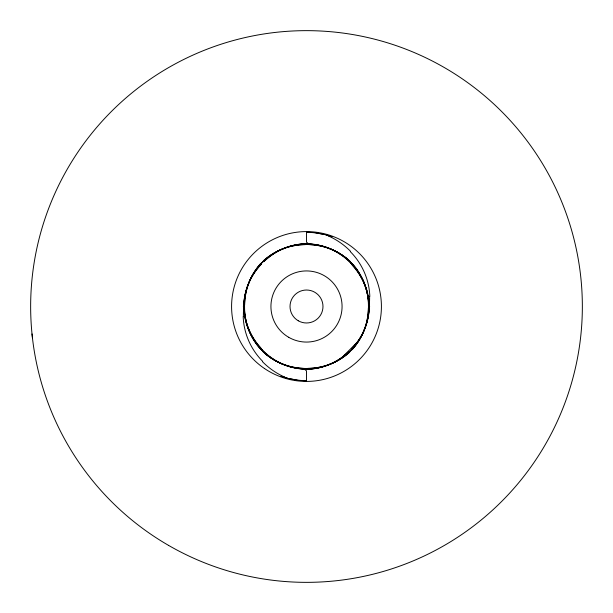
<?xml version="1.0" encoding="UTF-8"?>
<svg xmlns="http://www.w3.org/2000/svg" width="613" height="613" viewBox="0 0 613 613"><rect width="100%" height="100%" fill="white"/><g stroke="black" fill="none" stroke-linecap="round" stroke-linejoin="round"><path stroke-width="0.92" d="M244.242 311.473L244.043 306.4M260.862 347.877A65.974 64.028 -0.4 0 1 244.051 306.508L244.066 304.967L244.051 305.542M243.369 316.66L243.415 312.714A63.737 63.085 13.5 0 1 243.713 308.814L244.043 306.117M368.949 307.458L368.934 308.032L368.758 301.527M368.957 306.983L369.294 304.186A63.737 63.085 13.5 0 0 369.578 300.286L369.631 296.34M260.74 263.988L262.203 262.471M352.26 349.012L349.012 352.26M262.134 262.54L263.023 261.667M340.675 358.774L358.774 340.675M262.471 262.203L263.988 260.74M304.967 244.066L305.833 244.051M308.032 368.934L303.818 368.896M305.925 244.043L309.718 244.127M243.307 306.5L244.372 306.5A62.128 62.128 0 0 0 260.747 348.529L262.762 350.628L262.287 350.352M369.693 306.5L368.628 306.5A62.128 62.128 0 0 0 352.253 264.471L350.238 262.372L352.651 264.418L357.172 269.988L363.402 280.754L366.919 290.677L368.719 301.044M308.906 244.089L306.5 242.135L306.5 232.227L315.595 232.787L324.821 234.518M304.094 368.911L306.5 370.865L306.5 380.773L297.405 380.213L288.179 378.482M306.5 232.227L313.894 232.595M306.5 380.773L299.106 380.405M306.791 244.043L307.649 244.051M306.117 368.957L305.351 368.949M307.941 244.058L308.799 244.089M304.967 368.934L304.201 368.911M303.895 368.903L302.669 368.842M309.565 244.12L310.04 244.143M309.925 244.135L311.473 244.242M302.477 368.827L301.527 368.758M311.956 244.281C326.346 245.506 340.223 251.935 350.46 262.134M301.044 368.719C286.654 367.493 272.777 361.065 262.54 350.866M314.461 232.656L325.273 234.641M298.539 380.344L287.727 378.359M324.913 234.541L325.909 234.81M288.087 378.459L287.091 378.19M325.365 234.664L327.472 235.246M287.635 378.336L286.8 378.114M326.369 234.932L328.821 236.051M280.838 376.198L286.999 378.167L284.179 376.949M326.752 235.04L328.384 235.522M285.704 377.8L286.248 377.96M328.2 235.469L332.162 236.802M262.402 350.728C252.058 340.476 245.514 326.476 244.281 311.956M348.445 260.226L349.012 260.74M264.555 352.774L263.988 352.26M349.632 261.33L350.743 262.418M263.368 351.67L262.257 350.582M350.322 261.996L351.08 262.755M262.678 351.004L261.92 350.245M350.598 262.272L351.333 263.023A62.457 62.457 0 0 0 244.043 306.5M262.088 350.414L261.667 349.977A62.457 62.457 0 0 0 368.957 306.5A65.974 64.028 -0.4 0 0 352.138 265.123M350.935 262.609L351.326 263.008M351.165 262.839L352 263.713M350.552 251.338L350.475 251.261A72.801 72.211 -37.6 0 0 328.783 236.128M261.797 350.115L261 349.287M262.395 361.609L262.54 361.754A72.801 72.211 -37.6 0 0 284.217 376.872M352.26 263.988L352.774 264.555M260.74 349.012L260.226 348.445M32.428 337.755L32.022 333.939M244.074 308.515L244.058 307.941M244.051 307.366L244.043 306.791M368.949 305.734L368.957 306.117M353.019 264.349A66.281 64.342 -41.7 0 1 368.436 306.508M308.768 244.602A66.288 64.342 -46.2 0 1 350.337 261.567M263.789 261.651A66.281 64.342 88.2 0 1 304.952 243.744M244.572 305.749A66.288 64.342 42.4 0 1 260.502 263.782M348.659 351.87A66.288 64.342 88.8 0 1 307.274 369.271M368.413 308.01A66.281 64.342 43.2 0 1 351.969 349.785M350.82 263.238A66.288 64.342 -2.6 0 1 369.233 304.186M310.293 244.618A66.281 64.342 -48.3 0 1 348.621 260.019M369.256 308.048A66.281 64.342 1.8 0 1 351.349 349.211M349.218 352.498A66.288 64.342 47.5 0 1 307.251 368.428M243.729 305.726A66.288 64.342 1.1 0 1 261.13 264.341M263.215 261.031A66.281 64.342 46.8 0 1 304.99 244.587M308.814 243.767A66.288 64.342 -87.5 0 1 349.762 262.18M262.663 361.341A67.851 67.192 6.2 0 1 243.185 316.66M259.981 348.651A66.281 64.342 -41.7 0 1 244.564 306.492M350.337 251.659A67.851 67.192 6.2 0 1 369.815 296.34M304.232 368.398A66.288 64.342 -46.2 0 1 262.663 351.433M349.211 351.349A66.281 64.342 88.2 0 1 308.048 369.256M368.428 307.251A66.288 64.342 42.4 0 1 352.498 349.218M369.271 307.274A66.288 64.342 1.1 0 1 351.87 348.659M349.785 351.969A66.281 64.342 46.8 0 1 308.01 368.413M304.186 369.233A66.288 64.342 -87.5 0 1 263.238 350.82M264.341 261.13A66.288 64.342 88.8 0 1 305.726 243.729M244.587 304.99A66.281 64.342 43.2 0 1 261.031 263.215M262.18 349.762A66.288 64.342 -2.6 0 1 243.767 308.814M302.707 368.382A66.281 64.342 -48.3 0 1 264.379 352.981M243.744 304.952A66.281 64.342 1.8 0 1 261.651 263.789M263.782 260.502A66.288 64.342 47.5 0 1 305.749 244.572M168.575 545.394A275.85 275.85 0 0 0 582.35 306.5A275.85 275.85 0 0 0 168.575 67.606A275.85 275.85 0 0 0 168.575 545.394M288.715 337.303A35.569 35.569 0 0 0 342.069 306.5A35.569 35.569 0 0 0 288.715 275.697A35.569 35.569 0 0 0 288.715 337.303M298.263 320.775A16.482 16.482 0 0 0 322.982 306.5A16.482 16.482 0 0 0 298.263 292.225A16.482 16.482 0 0 0 298.263 320.775M264.617 368.612A74.909 74.909 0 0 0 381.232 311.711A74.909 74.909 0 0 0 273.651 239.177A74.909 74.909 0 0 0 264.617 368.612"/></g></svg>
